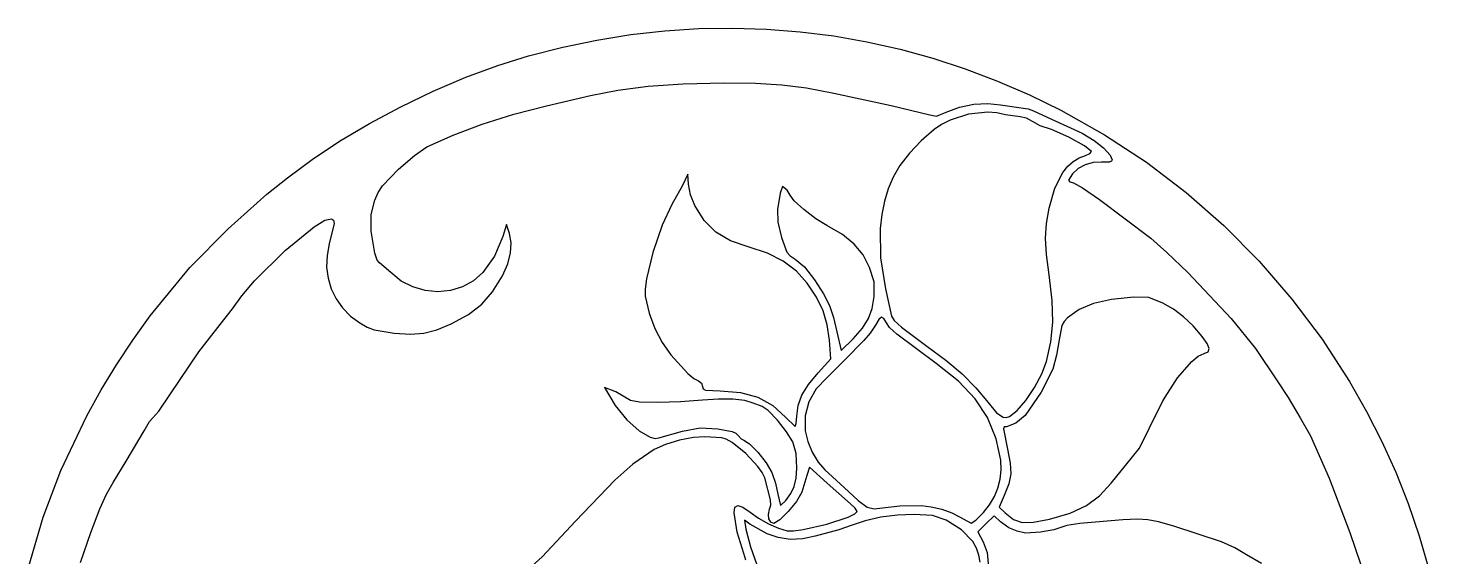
# Model space of a CAD drawing. Extents: x 0.1 to 11.7, y 0.2 to 11.8.
# Drawn here: x 0.26 to 11.54, y 7.58 to 11.83 of the extents above; entities that cross this region are included whole.
import ezdxf

# ---------------------------------------------------------------- set-up
doc = ezdxf.new("R2010")
doc.units = 0

msp = doc.modelspace()

# ---------------------------------------------------------------- linework, layer by layer
at = {"layer": 'Layer 1', "color": 7, "linetype": 'CONTINUOUS'}
for p, q in [((4.562458, 11.681481), (4.836804, 11.738065)), ((4.836804, 11.738065), (5.111131, 11.781629)), ((5.111131, 11.781629), (5.385214, 11.812195)), ((5.385214, 11.812195), (5.658824, 11.829787)), ((5.658824, 11.829787), (5.931735, 11.834427)), ((5.931735, 11.834427), (6.203719, 11.82614)), ((6.203719, 11.82614), (6.47455, 11.804949)), ((6.47455, 11.804949), (6.744001, 11.770876)), ((6.744001, 11.770876), (7.011843, 11.723945)), ((4.288322, 11.611853), (4.562458, 11.681481)), ((7.011843, 11.723945), (7.27785, 11.664179)), ((7.27785, 11.664179), (7.541795, 11.591602)), ((3.781603, 11.438278), (4.039627, 11.53433)), ((4.039627, 11.53433), (4.288322, 11.611853)), ((7.541795, 11.591602), (7.803451, 11.506236)), ((7.803451, 11.506236), (8.062591, 11.408105)), ((3.519768, 11.326489), (3.781603, 11.438278)), ((5.531366, 11.385735), (5.859735, 11.393409)), ((5.859735, 11.393409), (6.115534, 11.391226)), ((6.115534, 11.391226), (6.327162, 11.378667)), ((8.062591, 11.408105), (8.318987, 11.297232)), ((3.259643, 11.201756), (3.519768, 11.326489)), ((4.43282, 11.208643), (4.785033, 11.29058)), ((4.785033, 11.29058), (5.007082, 11.335571)), ((5.007082, 11.335571), (5.251504, 11.366873)), ((5.251504, 11.366873), (5.531366, 11.385735)), ((6.327162, 11.378667), (6.526339, 11.352759)), ((6.526339, 11.352759), (6.744784, 11.310533)), ((6.744784, 11.310533), (7.20712, 11.21242)), ((8.318987, 11.297232), (8.572412, 11.17364)), ((3.006747, 11.066874), (3.259643, 11.201756)), ((4.167746, 11.140874), (4.43282, 11.208643)), ((7.20712, 11.21242), (7.517322, 11.135868)), ((7.650017, 11.156359), (7.75732, 11.197283)), ((7.75732, 11.197283), (7.871835, 11.221728)), ((7.871835, 11.221728), (7.984619, 11.228466)), ((7.984619, 11.228466), (8.086725, 11.21627)), ((8.086725, 11.21627), (8.253476, 11.191738)), ((8.253476, 11.191738), (8.30894, 11.184504)), ((8.30894, 11.184504), (8.352819, 11.167507)), ((8.352819, 11.167507), (8.49682, 11.102252)), ((8.572412, 11.17364), (8.924349, 10.976094)), ((2.7666, 10.924636), (3.006747, 11.066874)), ((3.680095, 10.973966), (3.914999, 11.062019)), ((3.914999, 11.062019), (4.167746, 11.140874)), ((7.517322, 11.135868), (7.571141, 11.126206)), ((7.612827, 11.058354), (7.552153, 11.017165)), ((7.571141, 11.126206), (7.650017, 11.156359)), ((7.680835, 11.092945), (7.612827, 11.058354)), ((7.830534, 11.140592), (7.680835, 11.092945)), ((7.984611, 11.156618), (7.830534, 11.140592)), ((8.058091, 11.151683), (7.984611, 11.156618)), ((8.126425, 11.137535), (8.058091, 11.151683)), ((8.243829, 11.118806), (8.126425, 11.137535)), ((8.295447, 11.108146), (8.243829, 11.118806)), ((8.343291, 11.083083), (8.295447, 11.108146)), ((8.405091, 11.04736), (8.343291, 11.083083)), ((8.49682, 11.102252), (8.745221, 10.989496)), ((3.46855, 10.878603), (3.680095, 10.973966)), ((7.552153, 11.017165), (7.448021, 10.926587)), ((8.497422, 11.019059), (8.405091, 11.04736)), ((8.636017, 10.95585), (8.497422, 11.019059)), ((8.762877, 10.886659), (8.636017, 10.95585)), ((8.745221, 10.989496), (8.840682, 10.930881)), ((8.924349, 10.976094), (9.261225, 10.754726)), ((2.544722, 10.777834), (2.7666, 10.924636)), ((3.36889, 10.809739), (3.46855, 10.878603)), ((7.354542, 10.828588), (7.27727, 10.729578)), ((7.448021, 10.926587), (7.354542, 10.828588)), ((8.820003, 10.840416), (8.762877, 10.886659)), ((8.806435, 10.824672), (8.820003, 10.840416)), ((8.840682, 10.930881), (8.915057, 10.871836)), ((8.915057, 10.871836), (8.970721, 10.812931)), ((2.346633, 10.629262), (2.544722, 10.777834)), ((3.240528, 10.699444), (3.36889, 10.809739)), ((7.27727, 10.729578), (7.22176, 10.635965)), ((8.589545, 10.673365), (8.628719, 10.722242)), ((8.628719, 10.722242), (8.672116, 10.761454)), ((8.672116, 10.761454), (8.719615, 10.790826)), ((8.768472, 10.734353), (8.712001, 10.703602)), ((8.719615, 10.790826), (8.771094, 10.810181)), ((8.831752, 10.751845), (8.768472, 10.734353)), ((8.771094, 10.810181), (8.806435, 10.824672)), ((8.898603, 10.754772), (8.831752, 10.751845)), ((8.962794, 10.756533), (8.898603, 10.754772)), ((8.979776, 10.763623), (8.962794, 10.756533)), ((8.970721, 10.812931), (8.986733, 10.775208)), ((8.986733, 10.775208), (8.979776, 10.763623)), ((9.261225, 10.754726), (9.581785, 10.510712)), ((2.180775, 10.49936), (2.346633, 10.629262)), ((3.111974, 10.565348), (3.240528, 10.699444)), ((5.57074, 10.658621), (5.52591, 10.568309)), ((5.575659, 10.577341), (5.57074, 10.658621)), ((7.22176, 10.635965), (7.182439, 10.541663)), ((8.524349, 10.547316), (8.589545, 10.673365)), ((8.665578, 10.660897), (8.635328, 10.610594)), ((8.635328, 10.610594), (8.645755, 10.598267)), ((8.712001, 10.703602), (8.665578, 10.660897)), ((1.868275, 10.22051), (2.180775, 10.49936)), ((3.050808, 10.450232), (3.077401, 10.511241)), ((3.077401, 10.511241), (3.111974, 10.565348)), ((5.52591, 10.568309), (5.441482, 10.414781)), ((5.592255, 10.493408), (5.575659, 10.577341)), ((5.625249, 10.405749), (5.592255, 10.493408)), ((6.311738, 10.507097), (6.292451, 10.376009)), ((6.332601, 10.559278), (6.311738, 10.507097)), ((6.36842, 10.531283), (6.332601, 10.559278)), ((6.392571, 10.489764), (6.36842, 10.531283)), ((6.42491, 10.445169), (6.392571, 10.489764)), ((7.182439, 10.541663), (7.152121, 10.440995)), ((8.477496, 10.384709), (8.524349, 10.547316)), ((8.645755, 10.598267), (8.673863, 10.588884)), ((8.673863, 10.588884), (8.746617, 10.549537)), ((8.746617, 10.549537), (8.883465, 10.455925)), ((9.581785, 10.510712), (9.884776, 10.245232)), ((3.019358, 10.33534), (3.050808, 10.450232)), ((5.441482, 10.414781), (5.363056, 10.24843)), ((5.7002, 10.285096), (5.625249, 10.405749)), ((6.292451, 10.376009), (6.294553, 10.273034)), ((6.503476, 10.374255), (6.42491, 10.445169)), ((7.152121, 10.440995), (7.130847, 10.334573)), ((8.456911, 10.261101), (8.477496, 10.384709)), ((8.883465, 10.455925), (9.297796, 10.142826)), ((2.561298, 10.236274), (2.647607, 10.288275)), ((2.647607, 10.288275), (2.700462, 10.299256)), ((2.700462, 10.299256), (2.718051, 10.288334)), ((2.718051, 10.288334), (2.721977, 10.262558)), ((3.020307, 10.201694), (3.019358, 10.33534)), ((5.794382, 10.192103), (5.7002, 10.285096)), ((6.294553, 10.273034), (6.322525, 10.149403)), ((6.600587, 10.299909), (6.503476, 10.374255)), ((6.688564, 10.245018), (6.600587, 10.299909)), ((7.130847, 10.334573), (7.118657, 10.223004)), ((1.559393, 9.908281), (1.868275, 10.22051)), ((2.328533, 10.045786), (2.561298, 10.236274)), ((2.721977, 10.262558), (2.682866, 10.098209)), ((3.04873, 10.023843), (3.020307, 10.201694)), ((4.079627, 10.158241), (4.014609, 9.999894)), ((4.11039, 10.253915), (4.079627, 10.158241)), ((4.133936, 10.182569), (4.11039, 10.253915)), ((4.148126, 10.107223), (4.133936, 10.182569)), ((5.363056, 10.24843), (5.289215, 10.029045)), ((5.913504, 10.122416), (5.794382, 10.192103)), ((6.813959, 10.172897), (6.688564, 10.245018)), ((6.909097, 10.096821), (6.813959, 10.172897)), ((7.118657, 10.223004), (7.121693, 9.986864)), ((8.450179, 10.143188), (8.456911, 10.261101)), ((9.884776, 10.245232), (10.168943, 9.95946)), ((2.082601, 9.800941), (2.328533, 10.045786)), ((2.682866, 10.098209), (2.665116, 10.004004)), ((4.143331, 10.025086), (4.148126, 10.107223)), ((6.063276, 10.07168), (5.913504, 10.122416)), ((6.210141, 10.023269), (6.063276, 10.07168)), ((6.322525, 10.149403), (6.367179, 10.031559)), ((6.980069, 10.01085), (6.909097, 10.096821)), ((8.457332, 10.011921), (8.450179, 10.143188)), ((9.297796, 10.142826), (9.427207, 10.029981)), ((2.665116, 10.004004), (2.662248, 9.911367)), ((3.068752, 9.966651), (3.04873, 10.023843)), ((3.088768, 9.945163), (3.068752, 9.966651)), ((3.179634, 9.866562), (3.088768, 9.945163)), ((4.014609, 9.999894), (3.918216, 9.868363)), ((4.077036, 9.841957), (4.119613, 9.936538)), ((4.119613, 9.936538), (4.143331, 10.025086)), ((5.289215, 10.029045), (5.237831, 9.818044)), ((6.33815, 9.958338), (6.210141, 10.023269)), ((6.445812, 9.87781), (6.33815, 9.958338)), ((6.367179, 10.031559), (6.394056, 10.001893)), ((6.394056, 10.001893), (6.43384, 9.976384)), ((6.43384, 9.976384), (6.508969, 9.914034)), ((7.032968, 9.909038), (6.980069, 10.01085)), ((7.121693, 9.986864), (7.161556, 9.737447)), ((8.478402, 9.848254), (8.457332, 10.011921)), ((9.427207, 10.029981), (9.594624, 9.868348)), ((10.168943, 9.95946), (10.433034, 9.654576)), ((1.24212, 9.518254), (1.559393, 9.908281)), ((2.662248, 9.911367), (2.673751, 9.821615)), ((2.673751, 9.821615), (2.699116, 9.736067)), ((3.263098, 9.799464), (3.179634, 9.866562)), ((3.918216, 9.868363), (3.842983, 9.800878)), ((3.998045, 9.712218), (4.077036, 9.841957)), ((5.237831, 9.818044), (5.226145, 9.734883)), ((6.531636, 9.782603), (6.445812, 9.87781)), ((6.508969, 9.914034), (6.590232, 9.809696)), ((7.070777, 9.79164), (7.032968, 9.909038)), ((8.502612, 9.643859), (8.478402, 9.848254)), ((9.594624, 9.868348), (9.942809, 9.499168)), ((1.979833, 9.680993), (2.082601, 9.800941)), ((2.699116, 9.736067), (2.737833, 9.656038)), ((3.356506, 9.751619), (3.263098, 9.799464)), ((3.456153, 9.723018), (3.356506, 9.751619)), ((3.558331, 9.713653), (3.456153, 9.723018)), ((3.659333, 9.723514), (3.558331, 9.713653)), ((3.755452, 9.752592), (3.659333, 9.723514)), ((3.842983, 9.800878), (3.755452, 9.752592)), ((3.911218, 9.612139), (3.998045, 9.712218)), ((5.226145, 9.734883), (5.226775, 9.676851)), ((6.605644, 9.669107), (6.531636, 9.782603)), ((6.590232, 9.809696), (6.662014, 9.696318)), ((7.069119, 9.674268), (7.070777, 9.79164)), ((7.161556, 9.737447), (7.20927, 9.515347)), ((1.903937, 9.574887), (1.979833, 9.680993)), ((2.737833, 9.656038), (2.789393, 9.582847)), ((3.804334, 9.530238), (3.911218, 9.612139)), ((5.226775, 9.676851), (5.258532, 9.541827)), ((6.658345, 9.559242), (6.605644, 9.669107)), ((6.662014, 9.696318), (6.710429, 9.601427)), ((6.710429, 9.601427), (6.743665, 9.505933)), ((7.053157, 9.577997), (7.069119, 9.674268)), ((8.507599, 9.468974), (8.502612, 9.643859)), ((8.835156, 9.617775), (8.719531, 9.569071)), ((8.979608, 9.650488), (8.835156, 9.617775)), ((9.159947, 9.669419), (8.979608, 9.650488)), ((9.279927, 9.666507), (9.159947, 9.669419)), ((9.394756, 9.620828), (9.279927, 9.666507)), ((9.480189, 9.571871), (9.394756, 9.620828)), ((10.433034, 9.654576), (10.675794, 9.331755)), ((1.100764, 9.323049), (1.24212, 9.518254)), ((1.804392, 9.448452), (1.903937, 9.574887)), ((2.789393, 9.582847), (2.853285, 9.517811)), ((2.853285, 9.517811), (2.929, 9.462246)), ((3.665175, 9.455038), (3.804334, 9.530238)), ((5.258532, 9.541827), (5.304203, 9.416754)), ((6.692289, 9.446458), (6.658345, 9.559242)), ((6.743665, 9.505933), (6.769909, 9.390743)), ((6.974982, 9.42012), (7.023672, 9.497106)), ((7.023672, 9.497106), (7.053157, 9.577997)), ((7.108127, 9.490135), (7.081029, 9.443936)), ((7.129447, 9.508092), (7.108127, 9.490135)), ((7.148251, 9.498487), (7.129447, 9.508092)), ((7.167803, 9.461998), (7.148251, 9.498487)), ((7.20927, 9.515347), (7.231654, 9.482192)), ((7.231654, 9.482192), (7.290871, 9.427515)), ((8.625672, 9.502166), (8.598513, 9.473424)), ((8.719531, 9.569071), (8.625672, 9.502166)), ((9.56018, 9.511997), (9.480189, 9.571871)), ((9.636646, 9.439583), (9.56018, 9.511997)), ((9.942809, 9.499168), (10.140179, 9.257075)), ((1.633968, 9.228384), (1.804392, 9.448452)), ((2.929, 9.462246), (2.989013, 9.428219)), ((2.989013, 9.428219), (3.044999, 9.406147)), ((3.044999, 9.406147), (3.206059, 9.379627)), ((3.206059, 9.379627), (3.336233, 9.371273)), ((3.336233, 9.371273), (3.445012, 9.379228)), ((3.445012, 9.379228), (3.549093, 9.406236)), ((3.549093, 9.406236), (3.665175, 9.455038)), ((5.304203, 9.416754), (5.362671, 9.304178)), ((6.710024, 9.324203), (6.692289, 9.446458)), ((6.769909, 9.390743), (6.804962, 9.240795)), ((6.901405, 9.335563), (6.974982, 9.42012)), ((7.038725, 9.379882), (6.985835, 9.320994)), ((7.081029, 9.443936), (7.038725, 9.379882)), ((7.192107, 9.425324), (7.167803, 9.461998)), ((7.251463, 9.371556), (7.192107, 9.425324)), ((7.568724, 9.137048), (7.251463, 9.371556)), ((7.290871, 9.427515), (7.494632, 9.274813)), ((8.492965, 9.309826), (8.507599, 9.468974)), ((8.580605, 9.440411), (8.558941, 9.325593)), ((8.598513, 9.473424), (8.580605, 9.440411)), ((9.711504, 9.353008), (9.636646, 9.439583)), ((0.969432, 9.12536), (1.100764, 9.323049)), ((5.362671, 9.304178), (5.432822, 9.206649)), ((6.722279, 9.173164), (6.710024, 9.324203)), ((6.804962, 9.240795), (6.901405, 9.335563)), ((6.985835, 9.320994), (6.835095, 9.167465)), ((7.494632, 9.274813), (7.646366, 9.163371)), ((8.458313, 9.15264), (8.492965, 9.309826)), ((8.558941, 9.325593), (8.537624, 9.202884)), ((9.751692, 9.296307), (9.711504, 9.353008)), ((9.767303, 9.256674), (9.751692, 9.296307)), ((9.758684, 9.230842), (9.767303, 9.256674)), ((10.140179, 9.257075), (10.314989, 8.996896)), ((10.675794, 9.331755), (10.89597, 8.992174)), ((1.400994, 8.884007), (1.633968, 9.228384)), ((5.432822, 9.206649), (5.570789, 9.056256)), ((6.619058, 9.060886), (6.722279, 9.173164)), ((6.835095, 9.167465), (6.690294, 9.023989)), ((7.749331, 8.993446), (7.568724, 9.137048)), ((7.646366, 9.163371), (7.777079, 9.052286)), ((8.419737, 9.053622), (8.458313, 9.15264)), ((8.537624, 9.202884), (8.507381, 9.090431)), ((9.511383, 9.02108), (9.626038, 9.15311)), ((9.626038, 9.15311), (9.67865, 9.194017)), ((9.67865, 9.194017), (9.726187, 9.215542)), ((9.726187, 9.215542), (9.758684, 9.230842)), ((0.847001, 8.923419), (0.969432, 9.12536)), ((5.570789, 9.056256), (5.618547, 9.016463)), ((6.540473, 8.966464), (6.619058, 9.060886)), ((6.690294, 9.023989), (6.603856, 8.9331)), ((7.777079, 9.052286), (7.889548, 8.938998)), ((8.359782, 8.942429), (8.419737, 9.053622)), ((8.507381, 9.090431), (8.413814, 8.905427)), ((0.732349, 8.715458), (0.847001, 8.923419)), ((4.990621, 8.906622), (4.897669, 8.943961)), ((4.897669, 8.943961), (4.984119, 8.79933)), ((5.618547, 9.016463), (5.656535, 8.996153)), ((5.656535, 8.996153), (5.678859, 8.978326)), ((5.678859, 8.978326), (5.688144, 8.950523)), ((5.688144, 8.950523), (5.692275, 8.931769)), ((5.692275, 8.931769), (5.710928, 8.921248)), ((5.710928, 8.921248), (5.829364, 8.915616)), ((5.829364, 8.915616), (5.99322, 8.902797)), ((6.487263, 8.880228), (6.540473, 8.966464)), ((6.603856, 8.9331), (6.544449, 8.828098)), ((7.883769, 8.852232), (7.749331, 8.993446)), ((7.889548, 8.938998), (7.986547, 8.820946)), ((8.2896, 8.837575), (8.359782, 8.942429)), ((9.393813, 8.835311), (9.511383, 9.02108)), ((10.314989, 8.996896), (10.401659, 8.861429)), ((10.89597, 8.992174), (11.033701, 8.750894)), ((1.31131, 8.753254), (1.400994, 8.884007)), ((4.984119, 8.79933), (5.078242, 8.683234)), ((5.107921, 8.837522), (4.990621, 8.906622)), ((5.180561, 8.824623), (5.107921, 8.837522)), ((5.328578, 8.820962), (5.180561, 8.824623)), ((5.511321, 8.826331), (5.328578, 8.820962)), ((5.688144, 8.840518), (5.511321, 8.826331)), ((5.816199, 8.850048), (5.688144, 8.840518)), ((5.933192, 8.848837), (5.816199, 8.850048)), ((6.029876, 8.837433), (5.933192, 8.848837)), ((5.99322, 8.902797), (6.134143, 8.86371)), ((6.097003, 8.816381), (6.029876, 8.837433)), ((6.168689, 8.789292), (6.097003, 8.816381)), ((6.134143, 8.86371), (6.254476, 8.797409)), ((6.254476, 8.797409), (6.356564, 8.702948)), ((6.447154, 8.712416), (6.456974, 8.797203)), ((6.456974, 8.797203), (6.487263, 8.880228)), ((6.544449, 8.828098), (6.513938, 8.713534)), ((7.981628, 8.701343), (7.883769, 8.852232)), ((7.986547, 8.820946), (8.054517, 8.738709)), ((8.220341, 8.757572), (8.2896, 8.837575)), ((8.413814, 8.905427), (8.284716, 8.716683)), ((9.284915, 8.611661), (9.393813, 8.835311)), ((10.401659, 8.861429), (10.499331, 8.698869)), ((0.521891, 8.274407), (0.732349, 8.715458)), ((1.235182, 8.668188), (1.263444, 8.698869)), ((1.263444, 8.698869), (1.31131, 8.753254)), ((6.217147, 8.75697), (6.168689, 8.789292)), ((6.290887, 8.679582), (6.217147, 8.75697)), ((6.356564, 8.702948), (6.433211, 8.628149)), ((6.442895, 8.652272), (6.447154, 8.712416)), ((6.513938, 8.713534), (6.514185, 8.593958)), ((8.052503, 8.528716), (7.981628, 8.701343)), ((8.054517, 8.738709), (8.108041, 8.702929)), ((8.108041, 8.702929), (8.133182, 8.701432)), ((8.133182, 8.701432), (8.159266, 8.710314)), ((8.159266, 8.710314), (8.220341, 8.757572)), ((8.284716, 8.716683), (8.210287, 8.656849)), ((10.499331, 8.698869), (10.583485, 8.554372)), ((11.033701, 8.750894), (11.157962, 8.508229)), ((1.046908, 8.34954), (1.192632, 8.594422)), ((1.192632, 8.594422), (1.235182, 8.668188)), ((5.078242, 8.683234), (5.177071, 8.594403)), ((5.177071, 8.594403), (5.267724, 8.542412)), ((5.337316, 8.536836), (5.526405, 8.590706)), ((5.526405, 8.590706), (5.669888, 8.617844)), ((5.669888, 8.617844), (5.810384, 8.610216)), ((5.810384, 8.610216), (5.926279, 8.588745)), ((5.926279, 8.588745), (5.956313, 8.574502)), ((5.956313, 8.574502), (5.974827, 8.555563)), ((6.364921, 8.586029), (6.290887, 8.679582)), ((6.414263, 8.505216), (6.364921, 8.586029)), ((6.433211, 8.628149), (6.442895, 8.652272)), ((6.514185, 8.593958), (6.534744, 8.509697)), ((8.117027, 8.625674), (8.111371, 8.609125)), ((8.111371, 8.609125), (8.144389, 8.446976)), ((8.136211, 8.626621), (8.117027, 8.625674)), ((8.210287, 8.656849), (8.136211, 8.626621)), ((9.205347, 8.454245), (9.284915, 8.611661)), ((5.267724, 8.542412), (5.305958, 8.533224)), ((5.390419, 8.485239), (5.299806, 8.444546)), ((5.305958, 8.533224), (5.337316, 8.536836)), ((5.50219, 8.519406), (5.390419, 8.485239)), ((5.614369, 8.541806), (5.50219, 8.519406)), ((5.706206, 8.547198), (5.614369, 8.541806)), ((5.843052, 8.539112), (5.706206, 8.547198)), ((5.879671, 8.52805), (5.843052, 8.539112)), ((5.926858, 8.500571), (5.879671, 8.52805)), ((6.035588, 8.412514), (5.926858, 8.500571)), ((5.974827, 8.555563), (5.998314, 8.529147)), ((5.998314, 8.529147), (6.019983, 8.518038)), ((6.019983, 8.518038), (6.066086, 8.489734)), ((6.066086, 8.489734), (6.132899, 8.421321)), ((6.442926, 8.411137), (6.414263, 8.505216)), ((6.534744, 8.509697), (6.571529, 8.422643)), ((8.089134, 8.359459), (8.052503, 8.528716)), ((10.583485, 8.554372), (10.732985, 8.212368)), ((11.157962, 8.508229), (11.269549, 8.262008)), ((0.942593, 8.178539), (1.046908, 8.34954)), ((5.299806, 8.444546), (5.128215, 8.327223)), ((6.134543, 8.307242), (6.035588, 8.412514)), ((6.132899, 8.421321), (6.199611, 8.336654)), ((6.448339, 8.294581), (6.442926, 8.411137)), ((6.571529, 8.422643), (6.61931, 8.343096)), ((8.09189, 8.28065), (8.089134, 8.359459)), ((8.144389, 8.446976), (8.165491, 8.33457)), ((9.092873, 8.314229), (9.205347, 8.454245)), ((0.38007, 7.900916), (0.521891, 8.274407)), ((5.128215, 8.327223), (4.98088, 8.198244)), ((6.169511, 8.258244), (6.134543, 8.307242)), ((6.189022, 8.217055), (6.169511, 8.258244)), ((6.199611, 8.336654), (6.245414, 8.25959)), ((6.245414, 8.25959), (6.275634, 8.171944)), ((6.442091, 8.212277), (6.448339, 8.294581)), ((6.527647, 8.233767), (6.48861, 8.09974)), ((6.54931, 8.301501), (6.527647, 8.233767)), ((6.691117, 8.173368), (6.54931, 8.301501)), ((6.61931, 8.343096), (6.672859, 8.281358)), ((6.672859, 8.281358), (6.827412, 8.138941)), ((8.08423, 8.20547), (8.09189, 8.28065)), ((8.168783, 8.248465), (8.15269, 8.168229)), ((8.165491, 8.33457), (8.168783, 8.248465)), ((8.977345, 8.174357), (9.092873, 8.314229)), ((11.269549, 8.262008), (11.369261, 8.010064)), ((0.88913, 8.083498), (0.942593, 8.178539)), ((4.98088, 8.198244), (4.666405, 7.868007)), ((6.234576, 8.039134), (6.189022, 8.217055)), ((6.275634, 8.171944), (6.295102, 8.083483)), ((6.399978, 8.090724), (6.426917, 8.147057)), ((6.426917, 8.147057), (6.442091, 8.212277)), ((6.878066, 8.006292), (6.691117, 8.173368)), ((6.827412, 8.138941), (6.941961, 8.034345)), ((8.037528, 8.065244), (8.06612, 8.133731)), ((8.06612, 8.133731), (8.08423, 8.20547)), ((8.15269, 8.168229), (8.115641, 8.073428)), ((8.885001, 8.072114), (8.977345, 8.174357)), ((10.732985, 8.212368), (10.897833, 7.777696)), ((0.834997, 7.966704), (0.88913, 8.083498)), ((6.236737, 7.996285), (6.234576, 8.039134)), ((6.295102, 8.083483), (6.315238, 7.994443)), ((6.315238, 7.994443), (6.358435, 8.035083)), ((6.358435, 8.035083), (6.399978, 8.090724)), ((6.444182, 8.026169), (6.377147, 7.944139)), ((6.48861, 8.09974), (6.444182, 8.026169)), ((6.941961, 8.034345), (7.014434, 7.981322)), ((7.99842, 7.999821), (8.037528, 8.065244)), ((8.115641, 8.073428), (8.074777, 7.980821)), ((8.778, 7.993311), (8.885001, 8.072114)), ((11.369261, 8.010064), (11.457896, 7.750227)), ((0.258039, 7.485978), (0.38007, 7.900916)), ((0.764034, 7.77644), (0.834997, 7.966704)), ((5.941659, 7.935741), (5.94899, 7.978898)), ((5.966526, 7.778949), (5.941659, 7.935741)), ((5.94899, 7.978898), (5.972581, 7.994048)), ((5.972581, 7.994048), (6.012945, 7.981209)), ((6.012945, 7.981209), (6.070598, 7.940399)), ((6.070598, 7.940399), (6.139652, 7.891286)), ((6.219021, 7.921332), (6.228416, 7.963154)), ((6.222454, 7.885098), (6.219021, 7.921332)), ((6.228416, 7.963154), (6.236737, 7.996285)), ((6.377147, 7.944139), (6.309127, 7.877462)), ((6.688154, 7.844681), (6.859697, 7.900663)), ((6.859697, 7.900663), (6.913993, 7.926135)), ((6.917529, 7.972595), (6.878066, 8.006292)), ((6.913993, 7.926135), (6.934125, 7.946266)), ((6.934125, 7.946266), (6.917529, 7.972595)), ((7.124053, 7.898808), (6.998344, 7.870953)), ((7.014434, 7.981322), (7.070838, 7.966104)), ((7.070838, 7.966104), (7.137177, 7.974921)), ((7.256827, 7.916176), (7.124053, 7.898808)), ((7.137177, 7.974921), (7.27516, 7.991918)), ((7.391627, 7.922173), (7.256827, 7.916176)), ((7.27516, 7.991918), (7.449211, 7.992885)), ((7.539453, 7.913579), (7.391627, 7.922173)), ((7.449211, 7.992885), (7.529562, 7.983539)), ((7.529562, 7.983539), (7.615346, 7.962917)), ((7.648866, 7.875796), (7.539453, 7.913579)), ((7.615346, 7.962917), (7.694827, 7.934502)), ((7.694827, 7.934502), (7.756269, 7.901777)), ((7.756269, 7.901777), (7.849421, 7.85075)), ((7.887226, 7.875835), (7.948764, 7.937276)), ((7.948764, 7.937276), (7.99842, 7.999821)), ((8.03538, 7.911707), (7.969946, 7.846273)), ((8.086466, 7.862764), (8.03538, 7.911707)), ((8.074777, 7.980821), (8.123238, 7.934481)), ((8.123238, 7.934481), (8.190851, 7.881266)), ((8.482129, 7.883789), (8.646867, 7.932389)), ((8.646867, 7.932389), (8.778, 7.993311)), ((4.666405, 7.868007), (4.397499, 7.581602)), ((6.069857, 7.843906), (6.027107, 7.875215)), ((6.027107, 7.875215), (6.037178, 7.803214)), ((6.037178, 7.803214), (6.07387, 7.660426)), ((6.208742, 7.76613), (6.069857, 7.843906)), ((6.139652, 7.891286), (6.220119, 7.845963)), ((6.220119, 7.845963), (6.300687, 7.810132)), ((6.237199, 7.85959), (6.222454, 7.885098)), ((6.261746, 7.849945), (6.237199, 7.85959)), ((6.309127, 7.877462), (6.261746, 7.849945)), ((6.300687, 7.810132), (6.370043, 7.789493)), ((6.370043, 7.789493), (6.421736, 7.789325)), ((6.421736, 7.789325), (6.498576, 7.800298)), ((6.498576, 7.800298), (6.688154, 7.844681)), ((6.7854, 7.7973), (6.593834, 7.748178)), ((6.884742, 7.83349), (6.7854, 7.7973)), ((6.998344, 7.870953), (6.884742, 7.83349)), ((7.773855, 7.798318), (7.648866, 7.875796)), ((7.862912, 7.703168), (7.773855, 7.798318)), ((7.849421, 7.85075), (7.887226, 7.875835)), ((7.969946, 7.846273), (7.904512, 7.780839)), ((8.154626, 7.813709), (8.086466, 7.862764)), ((8.220315, 7.788235), (8.154626, 7.813709)), ((8.190851, 7.881266), (8.26201, 7.85666)), ((8.287442, 7.771505), (8.220315, 7.788235)), ((8.26201, 7.85666), (8.353505, 7.858291)), ((8.353505, 7.858291), (8.482129, 7.883789)), ((8.51518, 7.798199), (8.409303, 7.780299)), ((8.572615, 7.816764), (8.51518, 7.798199)), ((8.621782, 7.833451), (8.572615, 7.816764)), ((8.725142, 7.849636), (8.621782, 7.833451)), ((9.071054, 7.877648), (8.725142, 7.849636)), ((9.189317, 7.882667), (9.071054, 7.877648)), ((9.274226, 7.878612), (9.189317, 7.882667)), ((9.360087, 7.861163), (9.274226, 7.878612)), ((9.481211, 7.825999), (9.360087, 7.861163)), ((9.86522, 7.700504), (9.481211, 7.825999)), ((0.681086, 7.533856), (0.764034, 7.77644)), ((6.019756, 7.608702), (5.966526, 7.778949)), ((6.297265, 7.734847), (6.208742, 7.76613)), ((6.393986, 7.721286), (6.297265, 7.734847)), ((6.494359, 7.725659), (6.393986, 7.721286)), ((6.593834, 7.748178), (6.494359, 7.725659)), ((7.893006, 7.65037), (7.862912, 7.703168)), ((7.904512, 7.780839), (7.947097, 7.702503)), ((7.947097, 7.702503), (7.980834, 7.61425)), ((8.409303, 7.780299), (8.287442, 7.771505)), ((9.974104, 7.651977), (9.86522, 7.700504)), ((10.897833, 7.777696), (10.984199, 7.524825)), ((11.457896, 7.750227), (11.536252, 7.48033)), ((4.397499, 7.581602), (4.288217, 7.480667)), ((6.03765, 7.554875), (6.019756, 7.608702)), ((6.07387, 7.660426), (6.138713, 7.477925)), ((7.912965, 7.59484), (7.893006, 7.65037)), ((7.922405, 7.537139), (7.912965, 7.59484)), ((7.980834, 7.61425), (7.98935, 7.497732)), ((10.068233, 7.597074), (9.974104, 7.651977)), ((10.186663, 7.527604), (10.068233, 7.597074))]:
    msp.add_line(p, q, dxfattribs=at)

doc.saveas('drawing.dxf')
